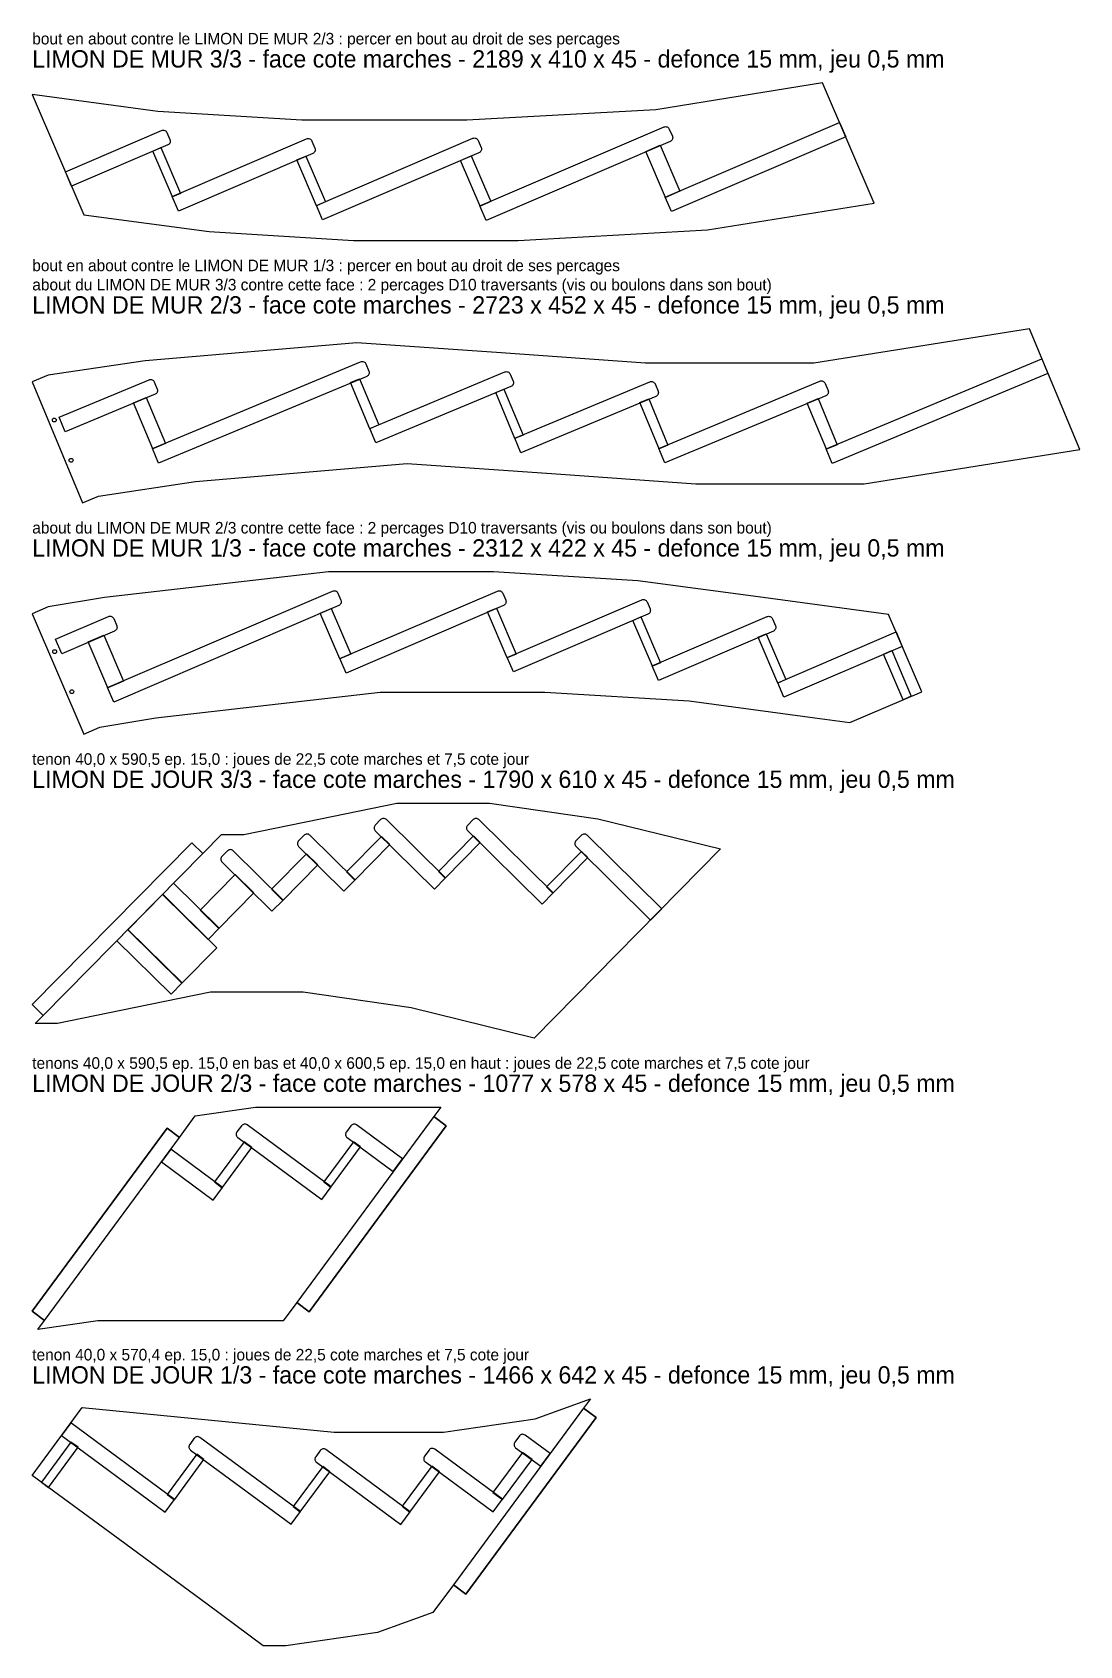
# Model space of a CAD drawing. Header units: millimetres. Extents: x 0 to 2723, y 0 to 4193.
import ezdxf

# ---------------------------------------------------------------- set-up
doc = ezdxf.new("R2010")
doc.units = ezdxf.units.MM
for name, color, linetype in [('DECOUPE', 7, 'CONTINUOUS'), ('DEFONCE', 1, 'CONTINUOUS'), ('PERCAGE', 30, 'CONTINUOUS'), ('TENON', 6, 'CONTINUOUS'), ('TEXTE', 3, 'CONTINUOUS')]:
    doc.layers.add(name, color=color, linetype=linetype)

msp = doc.modelspace()

# ---------------------------------------------------------------- linework, layer by layer
at = {"layer": 'DECOUPE'}
for points in [[(2054.318, 4061.38), (1620.769, 3991.654), (1129.375, 3964.586), (701.117, 3964.586), (325.996, 3987.367), (0, 4031.21), (133.973, 3718.718), (459.968, 3674.875), (835.09, 3652.094), (1263.348, 3652.094), (1754.742, 3679.162), (2188.291, 3748.888)], [(2591.769, 3422.094), (2031.779, 3333.388), (1593.569, 3333.388), (1218.687, 3359.813), (843.676, 3386.184), (293.718, 3339.555), (41.53, 3301.507), (0, 3284.178), (130.93, 2970.399), (172.46, 2987.728), (424.648, 3025.776), (974.606, 3072.405), (1349.617, 3046.034), (1724.499, 3019.609), (2162.709, 3019.609), (2722.699, 3108.315)], [(2225.796, 2679.932), (1899.8, 2723.775), (1573.805, 2767.617), (1198.684, 2790.399), (770.425, 2790.399), (187.5, 2724.089), (41.359, 2699.482), (0, 2681.75), (133.973, 2369.258), (175.332, 2386.99), (321.473, 2411.597), (904.398, 2477.906), (1332.656, 2477.906), (1707.778, 2455.125), (2033.773, 2411.283), (2125.535, 2398.942), (2311.992, 2478.88)], [(491.957, 2108.058), (549.754, 2108.058), (748.896, 2148.658), (948.037, 2189.258), (1188.339, 2189.258), (1469.802, 2148.658), (1789.317, 2070.523), (1304.771, 1579.285), (985.255, 1657.42), (703.792, 1698.02), (463.49, 1698.02), (264.349, 1657.42), (65.208, 1616.82), (7.41, 1616.82), (28.478, 1638.178), (0, 1666.268), (414.705, 2086.7), (443.183, 2058.61)], [(423.843, 1376.77), (579.934, 1399.285), (864.31, 1399.285), (1061.635, 1399.285), (1043.833, 1375.138), (1076.029, 1351.402), (719.683, 868.049), (687.487, 891.785), (652.185, 843.902), (454.861, 843.902), (170.485, 843.902), (14.394, 821.386), (32.196, 845.533), (0, 869.269), (350.432, 1344.601), (382.628, 1320.865)], [(129.807, 618.819), (457.205, 587.101), (784.603, 555.384), (1068.979, 555.384), (1306.819, 589.691), (1450.948, 641.386), (1433.146, 617.239), (1465.342, 593.503), (1126.861, 134.381), (1094.665, 158.117), (1041.499, 86.002), (897.37, 34.308), (659.529, 0), (600.548, 0), (454.521, 107.656), (227.261, 275.201), (0, 442.746)]]:
    msp.add_lwpolyline(points, close=True, dxfattribs=at)
at = {"layer": 'DEFONCE'}
for points in [[(1179.813, 3704.139), (1163.658, 3741.822), (1642.088, 3946.936, -0.414214), (1655.876, 3941.423), (1663.756, 3923.041, -0.414214), (1658.243, 3909.253)], [(102.154, 3792.935), (85.999, 3830.617), (336.31, 3937.932, -0.414214), (350.097, 3932.419), (357.978, 3914.037, -0.414214), (352.465, 3900.249)], [(379.897, 3728.405), (363.742, 3766.088), (713.165, 3915.894, -0.414214), (726.952, 3910.381), (734.833, 3891.999, -0.414214), (729.32, 3878.211)], [(754.642, 3705.462), (738.487, 3743.145), (1145.032, 3917.441, -0.414214), (1158.82, 3911.928), (1166.701, 3893.546, -0.414214), (1161.188, 3879.758)], [(328.511, 3073.159), (312.722, 3110.997), (853.509, 3336.651, -0.414214), (867.242, 3331.004), (874.944, 3312.546, -0.414214), (869.297, 3298.813)], [(85.951, 3154.798), (70.163, 3192.636), (303.551, 3290.022, -0.414214), (317.284, 3284.375), (324.986, 3265.917, -0.414214), (319.339, 3252.184)], [(892.937, 3125.825), (877.148, 3163.663), (1228.52, 3310.28, -0.414214), (1242.254, 3304.633), (1249.955, 3286.175, -0.414214), (1244.309, 3272.442)], [(1270.07, 3100.34), (1254.281, 3138.178), (1605.143, 3284.581, -0.414214), (1618.877, 3278.935), (1626.578, 3260.477, -0.414214), (1620.932, 3246.743)], [(1644.574, 3073.757), (1628.785, 3111.595), (2047.153, 3286.167, -0.414214), (2060.887, 3280.52), (2068.589, 3262.063, -0.414214), (2062.942, 3248.329)], [(211.783, 2452.429), (195.627, 2490.112), (780.739, 2740.963, -0.414214), (794.527, 2735.45), (802.408, 2717.068, -0.414214), (796.895, 2703.28)], [(815.52, 2527.661), (799.364, 2565.343), (1208.997, 2740.963, -0.414214), (1222.785, 2735.45), (1230.666, 2717.068, -0.414214), (1225.153, 2703.28)], [(1250.475, 2530.532), (1234.32, 2568.214), (1584.119, 2718.182, -0.414214), (1597.906, 2712.669), (1605.787, 2694.287, -0.414214), (1600.274, 2680.499)], [(76.553, 2578.057), (60.397, 2615.74), (197.814, 2674.654, -0.414214), (211.602, 2669.14), (219.482, 2650.759, -0.414214), (213.969, 2636.971)], [(1627.707, 2508.655), (1611.551, 2546.338), (1910.114, 2674.339, -0.414214), (1923.902, 2668.826), (1931.783, 2650.444, -0.414214), (1926.27, 2636.656)], [(1045.294, 1966.208), (1074.086, 1995.397), (920.395, 2146.995, 0.414214), (905.546, 2146.893), (891.502, 2132.654, 0.414214), (891.603, 2117.805)], [(1325.122, 1927.22), (1353.914, 1956.41), (1160.697, 2146.995, 0.414214), (1145.848, 2146.893), (1131.804, 2132.654, 0.414214), (1131.905, 2117.805)], [(810.18, 1961.091), (838.971, 1990.281), (721.254, 2106.395, 0.414214), (706.405, 2106.293), (692.36, 2092.054, 0.414214), (692.462, 2077.205)], [(1607.261, 1885.953), (1636.053, 1915.143), (1442.16, 2106.395, 0.414214), (1427.311, 2106.293), (1413.266, 2092.054, 0.414214), (1413.368, 2077.205)], [(623.088, 1908.606), (651.879, 1937.795), (522.113, 2065.795, 0.414214), (507.264, 2065.693), (493.219, 2051.454, 0.414214), (493.321, 2036.605)], [(752.727, 1159.46), (777.057, 1192.461), (558.61, 1353.509, 0.414214), (543.928, 1351.288), (532.059, 1335.19, 0.414214), (534.28, 1320.508)], [(938.448, 1232.193), (962.777, 1265.194), (842.986, 1353.509, 0.414214), (828.303, 1351.288), (816.435, 1335.19, 0.414214), (818.656, 1320.508)], [(1321.802, 466.21), (1346.131, 499.211), (1280.815, 547.364, 0.414214), (1266.133, 545.144), (1254.265, 529.046, 0.414214), (1256.486, 514.363)], [(673.02, 315.559), (697.35, 348.56), (435.881, 541.324, 0.414214), (421.198, 539.104), (409.33, 523.006, 0.414214), (411.551, 508.323)], [(957.726, 315.316), (982.055, 348.317), (763.278, 509.607, 0.414214), (748.596, 507.386), (736.728, 491.288, 0.414214), (738.949, 476.606)], [(1198.27, 347.63), (1222.6, 380.631), (1046.136, 510.726, 0.414214), (1031.454, 508.506), (1019.586, 492.408, 0.414214), (1021.806, 477.725)]]:
    msp.add_lwpolyline(points, format="xyb", close=True, dxfattribs=at)
for points in [[(2114.409, 3921.218), (1661.313, 3726.965), (1645.158, 3764.648), (2098.253, 3958.901)], [(385.275, 3774.232), (364.136, 3765.169), (313.01, 3884.421), (334.149, 3893.484)], [(761.913, 3752.101), (738.881, 3742.226), (687.754, 3861.479), (710.787, 3871.353)], [(1191.999, 3752.884), (1164.052, 3740.903), (1112.925, 3860.155), (1140.873, 3872.137)], [(1683.347, 3779.932), (1645.552, 3763.728), (1594.425, 3882.981), (1632.22, 3899.185)], [(2640.085, 3306.302), (2079.461, 3072.37), (2063.672, 3110.208), (2624.297, 3344.14)], [(900.663, 3172.392), (877.533, 3162.74), (827.568, 3282.484), (850.698, 3292.135)], [(346.208, 3123.886), (313.107, 3110.074), (263.142, 3229.818), (296.243, 3243.63)], [(1275.893, 3146.112), (1254.666, 3137.255), (1204.701, 3256.998), (1225.927, 3265.855)], [(1652.298, 3120.322), (1629.171, 3110.672), (1579.205, 3230.416), (1602.332, 3240.066)], [(2092.39, 3121.108), (2064.057, 3109.285), (2014.092, 3229.029), (2042.425, 3240.852)], [(827.706, 2576.406), (799.758, 2564.424), (748.632, 2683.677), (776.58, 2695.659)], [(1257.746, 2577.17), (1234.714, 2567.295), (1183.587, 2686.548), (1206.619, 2696.422)], [(1633.084, 2554.482), (1611.945, 2545.419), (1560.819, 2664.671), (1581.958, 2673.734)], [(236.972, 2506.749), (196.021, 2489.192), (144.895, 2608.445), (185.846, 2626.001)], [(1959.08, 2510.639), (1937.941, 2501.576), (1886.814, 2620.829), (1907.953, 2629.892)], [(2261.456, 2596.754), (1953.702, 2464.813), (1937.547, 2502.495), (2245.301, 2634.437)], [(2284.878, 2467.256), (2263.739, 2458.193), (2212.81, 2576.986), (2233.949, 2586.049)], [(816.621, 2010.922), (838.269, 1989.569), (929.385, 2081.943), (907.736, 2103.297)], [(1055.543, 2012.283), (1073.384, 1994.685), (1164.5, 2087.059), (1146.659, 2104.657)], [(621.901, 1965.961), (651.177, 1937.084), (742.293, 2029.458), (713.017, 2058.335)], [(1336.837, 1971.849), (1353.212, 1955.698), (1444.328, 2048.072), (1427.953, 2064.223)], [(338.403, 1952.384), (456.88, 1835.521), (485.672, 1864.71), (367.195, 1981.573)], [(436.544, 1911.764), (484.97, 1863.998), (576.086, 1956.372), (527.66, 2004.138)], [(247.99, 1860.722), (389.036, 1721.596), (480.152, 1813.97), (339.105, 1953.096)], [(219.9, 1832.244), (360.947, 1693.119), (389.738, 1722.308), (248.692, 1861.434)], [(473.765, 1205.165), (493.936, 1190.294), (570.93, 1294.73), (550.759, 1309.601)], [(757.951, 1205.305), (776.463, 1191.656), (853.458, 1296.093), (834.945, 1309.741)], [(335.722, 1257.24), (470.2, 1158.098), (494.529, 1191.099), (360.051, 1290.241)], [(76.104, 545.975), (345.622, 347.276), (369.952, 380.277), (100.434, 578.976)], [(23.745, 425.24), (42.257, 411.592), (118.955, 515.626), (100.442, 529.274)], [(350.846, 393.121), (369.359, 379.472), (446.353, 483.909), (427.84, 497.557)], [(678.244, 361.403), (696.756, 347.755), (773.751, 452.191), (755.238, 465.839)], [(961.291, 362.382), (981.462, 347.512), (1058.456, 451.948), (1038.285, 466.819)], [(1197.531, 397.87), (1222.006, 379.826), (1299, 484.262), (1274.525, 502.307)]]:
    msp.add_lwpolyline(points, close=True, dxfattribs=at)
at = {"layer": 'PERCAGE'}
for centre in [(57.256, 3185.265), (100.899, 3080.672), (58.214, 2583.398), (102.872, 2479.234)]:
    msp.add_circle(centre, 5, dxfattribs=at)
at = {"layer": 'TENON'}
for points in [[(0, 1666.268), (28.478, 1638.178), (443.183, 2058.61), (414.705, 2086.7)], [(0, 869.269), (32.196, 845.533), (382.628, 1320.865), (350.432, 1344.601)], [(687.487, 891.785), (719.683, 868.049), (1076.029, 1351.402), (1043.833, 1375.138)], [(1094.665, 158.117), (1126.861, 134.381), (1465.342, 593.503), (1433.146, 617.239)]]:
    msp.add_lwpolyline(points, close=True, dxfattribs=at)

# ---------------------------------------------------------------- texts
at = {"layer": 'TEXTE'}
for s, height, p in [('bout en about contre le LIMON DE MUR 2/3 : percer en bout au droit de ses percages', 30, (0, 4161.38)), ('LIMON DE MUR 3/3 - face cote marches - 2189 x 410 x 45 - defonce 15 mm, jeu 0,5 mm', 45, (0, 4101.38)), ('bout en about contre le LIMON DE MUR 1/3 : percer en bout au droit de ses percages', 30, (0, 3572.094)), ('about du LIMON DE MUR 3/3 contre cette face : 2 percages D10 traversants (vis ou boulons dans son bout)', 30, (0, 3522.094)), ('LIMON DE MUR 2/3 - face cote marches - 2723 x 452 x 45 - defonce 15 mm, jeu 0,5 mm', 45, (0, 3462.094)), ('about du LIMON DE MUR 2/3 contre cette face : 2 percages D10 traversants (vis ou boulons dans son bout)', 30, (0, 2890.399)), ('LIMON DE MUR 1/3 - face cote marches - 2312 x 422 x 45 - defonce 15 mm, jeu 0,5 mm', 45, (0, 2830.399)), ('tenon 40,0 x 590,5 ep. 15,0 : joues de 22,5 cote marches et 7,5 cote jour', 30, (0, 2289.258)), ('LIMON DE JOUR 3/3 - face cote marches - 1790 x 610 x 45 - defonce 15 mm, jeu 0,5 mm', 45, (0, 2229.258)), ('tenons 40,0 x 590,5 ep. 15,0 en bas et 40,0 x 600,5 ep. 15,0 en haut : joues de 22,5 cote marches et 7,5 cote jour', 30, (0, 1499.285)), ('LIMON DE JOUR 2/3 - face cote marches - 1077 x 578 x 45 - defonce 15 mm, jeu 0,5 mm', 45, (0, 1439.285)), ('tenon 40,0 x 570,4 ep. 15,0 : joues de 22,5 cote marches et 7,5 cote jour', 30, (0, 741.386)), ('LIMON DE JOUR 1/3 - face cote marches - 1466 x 642 x 45 - defonce 15 mm, jeu 0,5 mm', 45, (0, 681.386))]:
    msp.add_text(s, height=height, dxfattribs=at).set_placement(p)

doc.saveas('drawing.dxf')
